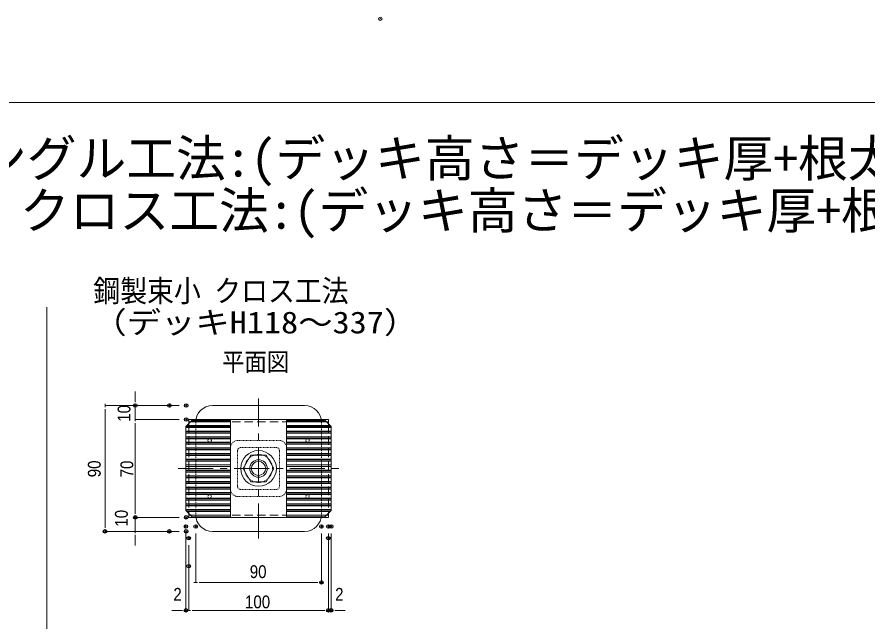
# Model space of a CAD drawing. Units: millimetres, scale not verified. Extents: x -1046 to 854, y -136 to 149.
# Drawn here: x -898.2 to -776.5, y 62.2 to 148.8 of the extents above; entities that cross this region are included whole.
import ezdxf
from ezdxf.enums import TextEntityAlignment as Align

# ---------------------------------------------------------------- set-up
doc = ezdxf.new("R2010")
doc.units = ezdxf.units.MM
doc.header["$PDMODE"] = 32
doc.header["$PDSIZE"] = 0.5
doc.linetypes.add('CHAIN1', pattern=[8, 5, -1, 1, -1])
doc.linetypes.add('DASHED1', pattern=[1.8, 1.2, -0.6])
for name, color, linetype, lineweight in [('0-0_一般', 2, 'Continuous', 9), ('0-1_A10_通り芯寸法', 1, 'Continuous', 9), ('0-4_0', 2, 'Continuous', 9), ('0-6_寸法', 7, 'Continuous', 9)]:
    doc.layers.add(name, color=color, linetype=linetype, lineweight=lineweight)
doc.layers.add('0-5_DEFPOINTS', color=7, linetype='Continuous')
doc.styles.add('ＭＳ ゴシック', font='')
doc.styles.add('ＭＳ Ｐゴシック', font='')
doc.styles.get('ＭＳ ゴシック').set_extended_font_data('MS Gothic')
doc.styles.get('ＭＳ Ｐゴシック').set_extended_font_data('MS PGothic')

# ---------------------------------------------------------------- blocks, each defined once
blk = doc.blocks.new('グループ-141-1')
at = {"layer": '0-0_一般'}
for radius in [63.75, 31.25]:
    blk.add_circle((-13432.46, -44402.85), radius, dxfattribs=at)
blk = doc.blocks.new('グループ-142-1')
at = {"layer": '0-4_0', "color": 7}
blk.add_lwpolyline([(-13459.88, -44355.35), (-13487.31, -44402.85), (-13459.88, -44450.35), (-13405.04, -44450.35), (-13377.61, -44402.85), (-13405.04, -44355.35)], close=True, dxfattribs=at)
blk.add_circle((-13432.64, -44402.85), 25.27, dxfattribs=at)
blk = doc.blocks.new('グループ-143-1')
at = {"layer": '0-4_0', "color": 7}
for p, q in [((-13597.46, -44177.85), (-13267.46, -44177.85)), ((-13597.46, -44627.85), (-13267.46, -44627.85))]:
    blk.add_line(p, q, dxfattribs=at)
at = {"layer": '0-4_0', "linetype": 'DASHED1'}
for p, q in [((-13657.46, -44237.85), (-13657.46, -44567.85)), ((-13207.46, -44237.85), (-13207.46, -44567.85)), ((-13507.46, -44302.85), (-13432.46, -44302.85)), ((-13357.46, -44302.85), (-13432.46, -44302.85)), ((-13532.46, -44402.85), (-13532.46, -44327.85)), ((-13507.46, -44402.85), (-13507.46, -44339.35)), ((-13495.96, -44327.85), (-13432.46, -44327.85)), ((-13368.96, -44327.85), (-13432.46, -44327.85)), ((-13357.46, -44402.85), (-13357.46, -44339.35)), ((-13332.46, -44402.85), (-13332.46, -44327.85)), ((-13532.46, -44402.85), (-13532.46, -44477.85)), ((-13507.46, -44402.85), (-13507.46, -44466.35)), ((-13357.46, -44402.85), (-13357.46, -44466.35)), ((-13332.46, -44402.85), (-13332.46, -44477.85)), ((-13507.46, -44502.85), (-13432.46, -44502.85)), ((-13495.96, -44477.85), (-13432.46, -44477.85)), ((-13368.96, -44477.85), (-13432.46, -44477.85)), ((-13357.46, -44502.85), (-13432.46, -44502.85))]:
    blk.add_line(p, q, dxfattribs=at)
blk.add_circle((-13432.46, -44402.85), 50, dxfattribs=at)
at = {"layer": '0-4_0', "color": 7}
for centre, start, end in [((-13597.46, -44237.85), 90, 180), ((-13267.46, -44237.85), 0, 90), ((-13597.46, -44567.85), 180, 270), ((-13267.46, -44567.85), 270, 0)]:
    blk.add_arc(centre, 60, start, end, dxfattribs=at)
at = {"layer": '0-4_0', "linetype": 'DASHED1'}
for centre, radius, start, end in [((-13507.46, -44327.85), 25, 90, 180), ((-13357.46, -44327.85), 25, 0, 90), ((-13495.96, -44339.35), 11.5, 90, 180), ((-13368.96, -44339.35), 11.5, 0, 90), ((-13495.96, -44466.35), 11.5, 180, 270), ((-13368.96, -44466.35), 11.5, 270, 0), ((-13507.46, -44477.85), 25, 180, 270), ((-13357.46, -44477.85), 25, 270, 0)]:
    blk.add_arc(centre, radius, start, end, dxfattribs=at)
blk = doc.blocks.new('_DOT')
at = {"layer": '0-4_0', "color": 7}
for p, q in [((-2.5, 0), (-5, 0)), ((-1.25, 0), (1.25, 0))]:
    blk.add_line(p, q, dxfattribs=at)
blk = doc.blocks.new('グループ-144-1')
at = {"layer": '0-0_一般', "color": 7}
for p, q in [((-13532.46, -44229.35), (-13668.96, -44229.35)), ((-13692.46, -44255.35), (-13532.46, -44255.35)), ((-13692.46, -44256.35), (-13532.46, -44256.35)), ((-13690.96, -44251.35), (-13532.46, -44251.35)), ((-13532.46, -44250.35), (-13689.96, -44250.35)), ((-13532.46, -44249.35), (-13688.96, -44249.35)), ((-13532.46, -44236.35), (-13675.96, -44236.35)), ((-13532.46, -44235.35), (-13674.96, -44235.35)), ((-13532.46, -44234.35), (-13673.96, -44234.35)), ((-13532.46, -44231.35), (-13670.96, -44231.35)), ((-13532.46, -44230.35), (-13669.96, -44230.35)), ((-13692.46, -44269.35), (-13532.46, -44269.35)), ((-13692.46, -44270.35), (-13532.46, -44270.35)), ((-13692.46, -44275.35), (-13532.46, -44275.35)), ((-13692.46, -44276.35), (-13532.46, -44276.35)), ((-13692.46, -44289.35), (-13532.46, -44289.35)), ((-13692.46, -44290.35), (-13532.46, -44290.35)), ((-13692.46, -44295.35), (-13532.46, -44295.35)), ((-13692.46, -44296.35), (-13532.46, -44296.35)), ((-13692.46, -44309.35), (-13532.46, -44309.35)), ((-13692.46, -44310.35), (-13532.46, -44310.35)), ((-13692.46, -44315.35), (-13532.46, -44315.35)), ((-13692.46, -44316.35), (-13532.46, -44316.35)), ((-13692.46, -44329.35), (-13532.46, -44329.35)), ((-13692.46, -44330.35), (-13532.46, -44330.35)), ((-13692.46, -44335.35), (-13532.46, -44335.35)), ((-13692.46, -44336.35), (-13532.46, -44336.35)), ((-13692.46, -44349.35), (-13532.46, -44349.35)), ((-13692.46, -44350.35), (-13532.46, -44350.35)), ((-13692.46, -44355.35), (-13532.46, -44355.35)), ((-13692.46, -44356.35), (-13532.46, -44356.35)), ((-13692.46, -44369.35), (-13532.46, -44369.35)), ((-13692.46, -44370.35), (-13532.46, -44370.35)), ((-13692.46, -44375.35), (-13532.46, -44375.35)), ((-13692.46, -44376.35), (-13532.46, -44376.35)), ((-13692.46, -44389.35), (-13532.46, -44389.35)), ((-13692.46, -44390.35), (-13532.46, -44390.35)), ((-13692.46, -44395.35), (-13532.46, -44395.35)), ((-13692.46, -44396.35), (-13532.46, -44396.35)), ((-13692.46, -44409.35), (-13532.46, -44409.35)), ((-13692.46, -44410.35), (-13532.46, -44410.35)), ((-13692.46, -44415.35), (-13532.46, -44415.35)), ((-13692.46, -44416.35), (-13532.46, -44416.35)), ((-13692.46, -44429.35), (-13532.46, -44429.35)), ((-13692.46, -44430.35), (-13532.46, -44430.35)), ((-13692.46, -44435.35), (-13532.46, -44435.35)), ((-13692.46, -44436.35), (-13532.46, -44436.35)), ((-13692.46, -44449.35), (-13532.46, -44449.35)), ((-13692.46, -44450.35), (-13532.46, -44450.35)), ((-13532.46, -44455.35), (-13692.46, -44455.35)), ((-13692.46, -44456.35), (-13532.46, -44456.35)), ((-13692.46, -44469.35), (-13532.46, -44469.35)), ((-13692.46, -44470.35), (-13532.46, -44470.35)), ((-13692.46, -44475.35), (-13532.46, -44475.35)), ((-13692.46, -44476.35), (-13532.46, -44476.35)), ((-13692.46, -44489.35), (-13532.46, -44489.35)), ((-13692.46, -44490.35), (-13532.46, -44490.35)), ((-13692.46, -44495.35), (-13532.46, -44495.35)), ((-13692.46, -44496.35), (-13532.46, -44496.35)), ((-13692.46, -44509.35), (-13532.46, -44509.35)), ((-13692.46, -44510.35), (-13532.46, -44510.35)), ((-13692.46, -44515.35), (-13532.46, -44515.35)), ((-13692.46, -44516.35), (-13532.46, -44516.35)), ((-13692.46, -44529.35), (-13532.46, -44529.35)), ((-13692.46, -44530.35), (-13532.46, -44530.35)), ((-13692.46, -44535.35), (-13532.46, -44535.35)), ((-13692.46, -44536.35), (-13532.46, -44536.35)), ((-13692.46, -44549.35), (-13532.46, -44549.35)), ((-13692.46, -44550.35), (-13532.46, -44550.35)), ((-13532.46, -44555.35), (-13689.96, -44555.35)), ((-13688.96, -44556.35), (-13532.46, -44556.35)), ((-13675.96, -44569.35), (-13532.46, -44569.35)), ((-13674.96, -44570.35), (-13532.46, -44570.35)), ((-13532.46, -44575.35), (-13669.96, -44575.35)), ((-13532.46, -44576.35), (-13668.96, -44576.35))]:
    blk.add_line(p, q, dxfattribs=at)
blk.add_lwpolyline([(-13692.46, -44252.85), (-13692.46, -44552.85), (-13667.46, -44577.85), (-13532.46, -44577.85), (-13532.46, -44227.85), (-13667.46, -44227.85)], close=True, dxfattribs=at)
at = {"layer": '0-0_一般', "color": 7, "linetype": 'DASHED1'}
for centre in [(-13607.46, -44302.85), (-13607.46, -44502.85)]:
    blk.add_circle(centre, 6.24, dxfattribs=at)
blk = doc.blocks.new('グループ-145-1')
at = {"layer": '0-0_一般', "color": 7}
for p, q in [((-13332.46, -44229.35), (-13195.96, -44229.35)), ((-13332.46, -44230.35), (-13194.96, -44230.35)), ((-13332.46, -44231.35), (-13193.96, -44231.35)), ((-13332.46, -44234.35), (-13190.96, -44234.35)), ((-13332.46, -44235.35), (-13189.96, -44235.35)), ((-13332.46, -44236.35), (-13188.96, -44236.35)), ((-13332.46, -44249.35), (-13175.96, -44249.35)), ((-13332.46, -44250.35), (-13174.96, -44250.35)), ((-13173.96, -44251.35), (-13332.46, -44251.35)), ((-13172.46, -44255.35), (-13332.46, -44255.35)), ((-13172.46, -44256.35), (-13332.46, -44256.35)), ((-13172.46, -44269.35), (-13332.46, -44269.35)), ((-13172.46, -44270.35), (-13332.46, -44270.35)), ((-13172.46, -44275.35), (-13332.46, -44275.35)), ((-13172.46, -44276.35), (-13332.46, -44276.35)), ((-13172.46, -44289.35), (-13332.46, -44289.35)), ((-13172.46, -44290.35), (-13332.46, -44290.35)), ((-13172.46, -44295.35), (-13332.46, -44295.35)), ((-13172.46, -44296.35), (-13332.46, -44296.35)), ((-13172.46, -44309.35), (-13332.46, -44309.35)), ((-13172.46, -44310.35), (-13332.46, -44310.35)), ((-13172.46, -44315.35), (-13332.46, -44315.35)), ((-13172.46, -44316.35), (-13332.46, -44316.35)), ((-13172.46, -44329.35), (-13332.46, -44329.35)), ((-13172.46, -44330.35), (-13332.46, -44330.35)), ((-13172.46, -44335.35), (-13332.46, -44335.35)), ((-13172.46, -44336.35), (-13332.46, -44336.35)), ((-13172.46, -44349.35), (-13332.46, -44349.35)), ((-13172.46, -44350.35), (-13332.46, -44350.35)), ((-13172.46, -44355.35), (-13332.46, -44355.35)), ((-13172.46, -44356.35), (-13332.46, -44356.35)), ((-13172.46, -44369.35), (-13332.46, -44369.35)), ((-13172.46, -44370.35), (-13332.46, -44370.35)), ((-13172.46, -44375.35), (-13332.46, -44375.35)), ((-13172.46, -44376.35), (-13332.46, -44376.35)), ((-13172.46, -44389.35), (-13332.46, -44389.35)), ((-13172.46, -44390.35), (-13332.46, -44390.35)), ((-13172.46, -44395.35), (-13332.46, -44395.35)), ((-13172.46, -44396.35), (-13332.46, -44396.35)), ((-13172.46, -44409.35), (-13332.46, -44409.35)), ((-13172.46, -44410.35), (-13332.46, -44410.35)), ((-13172.46, -44415.35), (-13332.46, -44415.35)), ((-13172.46, -44416.35), (-13332.46, -44416.35)), ((-13172.46, -44429.35), (-13332.46, -44429.35)), ((-13172.46, -44430.35), (-13332.46, -44430.35)), ((-13172.46, -44435.35), (-13332.46, -44435.35)), ((-13172.46, -44436.35), (-13332.46, -44436.35)), ((-13172.46, -44449.35), (-13332.46, -44449.35)), ((-13172.46, -44450.35), (-13332.46, -44450.35)), ((-13332.46, -44455.35), (-13172.46, -44455.35)), ((-13172.46, -44456.35), (-13332.46, -44456.35)), ((-13172.46, -44469.35), (-13332.46, -44469.35)), ((-13172.46, -44470.35), (-13332.46, -44470.35)), ((-13172.46, -44475.35), (-13332.46, -44475.35)), ((-13172.46, -44476.35), (-13332.46, -44476.35)), ((-13172.46, -44489.35), (-13332.46, -44489.35)), ((-13172.46, -44490.35), (-13332.46, -44490.35)), ((-13172.46, -44495.35), (-13332.46, -44495.35)), ((-13172.46, -44496.35), (-13332.46, -44496.35)), ((-13172.46, -44509.35), (-13332.46, -44509.35)), ((-13172.46, -44510.35), (-13332.46, -44510.35)), ((-13172.46, -44515.35), (-13332.46, -44515.35)), ((-13172.46, -44516.35), (-13332.46, -44516.35)), ((-13172.46, -44529.35), (-13332.46, -44529.35)), ((-13172.46, -44530.35), (-13332.46, -44530.35)), ((-13172.46, -44535.35), (-13332.46, -44535.35)), ((-13172.46, -44536.35), (-13332.46, -44536.35)), ((-13172.46, -44549.35), (-13332.46, -44549.35)), ((-13172.46, -44550.35), (-13332.46, -44550.35)), ((-13332.46, -44555.35), (-13174.96, -44555.35)), ((-13175.96, -44556.35), (-13332.46, -44556.35)), ((-13188.96, -44569.35), (-13332.46, -44569.35)), ((-13189.96, -44570.35), (-13332.46, -44570.35)), ((-13332.46, -44575.35), (-13194.96, -44575.35)), ((-13332.46, -44576.35), (-13195.96, -44576.35))]:
    blk.add_line(p, q, dxfattribs=at)
blk.add_lwpolyline([(-13172.46, -44252.85), (-13172.46, -44552.85), (-13197.46, -44577.85), (-13332.46, -44577.85), (-13332.46, -44227.85), (-13197.46, -44227.85)], close=True, dxfattribs=at)
at = {"layer": '0-0_一般', "color": 7, "linetype": 'DASHED1'}
for centre in [(-13257.46, -44302.85), (-13257.46, -44502.85)]:
    blk.add_circle(centre, 6.24, dxfattribs=at)

msp = doc.modelspace()

# ---------------------------------------------------------------- linework, layer by layer
at = {"layer": '0-0_一般', "color": 7, "linetype": 'CHAIN1'}
for p, q in [((-863.612, 74.178), (-863.612, 94.178)), ((-875.112, 84.178), (-852.112, 84.178))]:
    msp.add_line(p, q, dxfattribs=at)
at = {"layer": '0-0_一般', "color": 4, "linetype": 'DASHED1'}
for p, q in [((-853.612, 90.858), (-873.612, 90.858)), ((-873.612, 90.578), (-873.612, 77.778)), ((-853.612, 90.578), (-853.612, 77.778)), ((-853.612, 77.498), (-873.612, 77.498))]:
    msp.add_line(p, q, dxfattribs=at)
at = {"layer": '0-0_一般', "color": 5}
msp.add_lwpolyline([(-1046.189, 136.5), (-646.189, 136.5), (-646.189, -123.5), (-1046.189, -123.5)], close=True, dxfattribs=at)
at = {"layer": '0-0_一般', "color": 7}
for points in [[(-853.612, 90.578), (-853.612, 91.178), (-873.612, 91.178), (-873.612, 90.578)], [(-873.612, 77.778), (-873.612, 77.178), (-853.612, 77.178), (-853.612, 77.778)]]:
    msp.add_lwpolyline(points, dxfattribs=at)
at = {"layer": '0-1_A10_通り芯寸法', "color": 3}
msp.add_line((-893.914, 107.245), (-893.914, -120.151), dxfattribs=at)
at = {"layer": '0-1_A10_通り芯寸法', "color": 2}
msp.add_point((-846.189, 148.5), dxfattribs=at)
at = {"layer": '0-5_DEFPOINTS'}
for p in [(-881.254, 93.178), (-876.376, 93.178), (-873.972, 93.178), (-873.972, 91.178), (-881.254, 77.178), (-881.254, 77.178), (-873.972, 77.178), (-874.012, 75.879), (-872.612, 75.879), (-854.612, 75.879), (-853.612, 75.879), (-853.212, 75.879), (-885.59, 75.178), (-876.376, 75.178), (-873.972, 75.178), (-873.612, 74.197), (-853.612, 74.197), (-873.612, 70.197), (-854.612, 67.879), (-874.012, 63.879), (-853.612, 63.879), (-853.212, 63.879)]:
    msp.add_point(p, dxfattribs=at)
at = {"layer": '0-6_寸法'}
for p, q in [((-881.254, 94.178), (-881.254, 95.178)), ((-877.376, 93.178), (-885.59, 93.178)), ((-874.972, 93.178), (-881.254, 93.178)), ((-881.254, 91.178), (-881.254, 93.178)), ((-885.59, 92.179), (-885.59, 76.178)), ((-874.972, 91.178), (-881.254, 91.178)), ((-874.972, 91.178), (-881.254, 91.178)), ((-881.254, 90.179), (-881.254, 78.178)), ((-881.254, 90.179), (-881.254, 89.179)), ((-881.254, 78.178), (-881.254, 79.178)), ((-874.972, 77.178), (-881.254, 77.178)), ((-874.972, 77.178), (-881.254, 77.178)), ((-881.254, 75.178), (-881.254, 77.178)), ((-877.376, 75.178), (-885.59, 75.178)), ((-874.972, 75.178), (-881.254, 75.178)), ((-874.012, 74.879), (-874.012, 63.879)), ((-872.612, 74.879), (-872.612, 67.879)), ((-854.612, 74.879), (-854.612, 67.879)), ((-853.612, 74.879), (-853.612, 63.879)), ((-853.212, 74.879), (-853.212, 63.879)), ((-881.254, 74.179), (-881.254, 73.179)), ((-873.612, 73.197), (-873.612, 63.879)), ((-853.612, 73.197), (-853.612, 63.879)), ((-873.612, 69.197), (-873.612, 63.879)), ((-871.612, 67.879), (-855.612, 67.879)), ((-875.012, 63.879), (-876.012, 63.879)), ((-873.612, 63.879), (-874.012, 63.879)), ((-872.612, 63.879), (-871.612, 63.879)), ((-872.612, 63.879), (-854.612, 63.879)), ((-854.612, 63.879), (-855.612, 63.879)), ((-853.612, 63.879), (-853.212, 63.879)), ((-852.212, 63.879), (-851.212, 63.879))]:
    msp.add_line(p, q, dxfattribs=at)

# ---------------------------------------------------------------- block references
at = {"layer": '0-0_一般', "xscale": 0.04, "yscale": 0.04}
for name in ['グループ-143-1', 'グループ-144-1', 'グループ-145-1', 'グループ-141-1', 'グループ-142-1']:
    msp.add_blockref(name, (-326.314, 1860.293), dxfattribs=at)
at = {"layer": '0-6_寸法', "xscale": 0.1999878, "yscale": 0.1999878}
for p, rotation in [((-881.254, 93.178), 270), ((-885.59, 93.178), 90), ((-881.254, 91.178), 90), ((-881.254, 91.178), 90), ((-881.254, 77.178), 270), ((-881.254, 77.178), 270), ((-885.59, 75.178), 270), ((-881.254, 75.178), 90), ((-872.612, 67.879), 180), ((-873.612, 63.879), 180), ((-873.612, 63.879), 180), ((-853.212, 63.879), 180)]:
    msp.add_blockref('_DOT', p, dxfattribs=dict(at, rotation=rotation))
for p in [(-854.612, 67.879), (-874.012, 63.879), (-853.612, 63.879), (-853.612, 63.879)]:
    msp.add_blockref('_DOT', p, dxfattribs=at)

# ---------------------------------------------------------------- texts
at = {"layer": '0-0_一般', "style": 'ＭＳ ゴシック'}
for s, p in [('シングル工法:(デッキ高さ＝デッキ厚+根太高さ35+束高さ)', (-911.051, 124.359)), ('\u3000\u3000\u3000\u3000\u3000\u3000\u3000\u3000\u3000\u3000\u3000\u3000\u3000\u3000\u3000\u3000\u3000\u3000\u3000   クロス工法:(デッキ高さ＝デッキ厚+根太高さ35+大引高さ35+束高さ)', (-1043.819, 116.898))]:
    msp.add_text(s, height=5.224, dxfattribs=at).set_placement(p, align=Align.BOTTOM_LEFT)
for s, width, p in [('鋼製束小 クロス工法', 0.9, (-887.268, 107.07)), ('（デッキH118～337）', 1.15, (-887.407, 102.558))]:
    msp.add_text(s, height=3.134, dxfattribs=dict(at, width=width)).set_placement(p, align=Align.BOTTOM_LEFT)
at = {"layer": '0-0_一般', "color": 7, "style": 'ＭＳ ゴシック', "width": 0.9}
msp.add_text('平面図', height=2.612, dxfattribs=at).set_placement((-868.84, 97.337), align=Align.BOTTOM_LEFT)
at = {"layer": '0-6_寸法', "style": 'ＭＳ Ｐゴシック', "width": 0.9}
for s, p in [('10', (-881.404, 90.857)), ('90', (-885.661, 82.92)), ('70', (-881.004, 82.905)), ('10', (-881.786, 75.857))]:
    msp.add_text(s, height=1.833, rotation=90, dxfattribs=at).set_placement(p, align=Align.BOTTOM_LEFT)
for s, p in [('90', (-864.871, 67.95)), ('2', (-875.807, 64.71)), ('2', (-852.652, 64.71)), ('100', (-865.551, 63.629))]:
    msp.add_text(s, height=1.833, dxfattribs=at).set_placement(p, align=Align.BOTTOM_LEFT)

doc.saveas('drawing.dxf')
